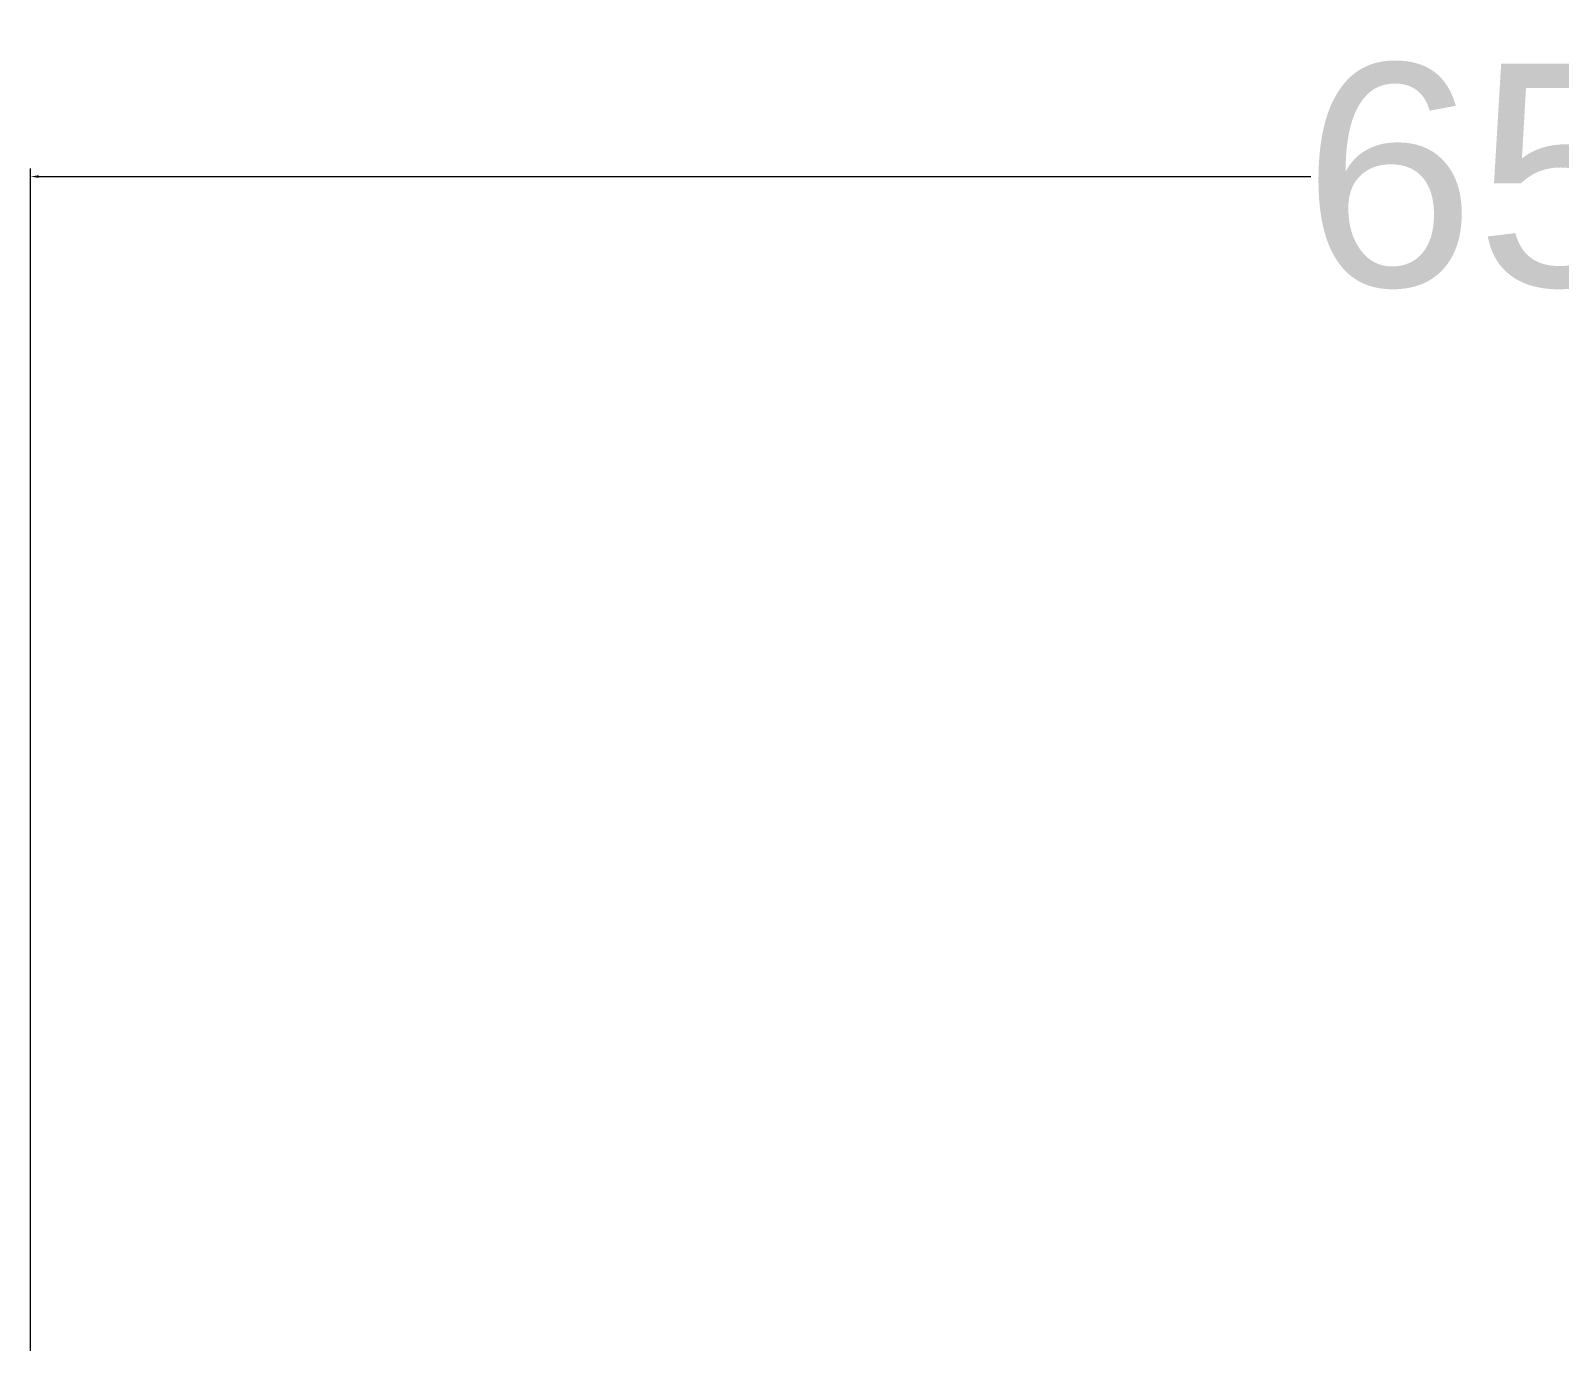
# Model space of a CAD drawing. Header units: millimetres. Extents: x 24 to 169, y 29 to 189.
# Drawn here: x 64.94 to 99.4, y 159.3 to 188.84 of the extents above; entities that cross this region are included whole.
import ezdxf

# ---------------------------------------------------------------- set-up
doc = ezdxf.new("R2010")
doc.units = ezdxf.units.MM
doc.header["$MEASUREMENT"] = 0
doc.styles.get("Standard").update_dxf_attribs({"font": 'arial.ttf', "height": 5})
doc.dimstyles.get("Standard").update_dxf_attribs({"dimtxt": 0.18, "dimasz": 0.18, "dimexe": 0.18, "dimexo": 0.0625, "dimgap": 0.09, "dimtad": 0, "dimtih": 1, "dimtoh": 1, "dimdec": 4, "dimzin": 0, "dimdsep": 46, "dimtxsty": 'Standard', "dimcen": 0.09, "dimadec": 0, "dimazin": 0, "dimtfac": 1, "dimtdec": 4, "dimtofl": 0, "dimtmove": 0, "dimatfit": 3, "dimfxl": 1, "dimtolj": 1, "dimtzin": 0, "dimarcsym": 0})

# ---------------------------------------------------------------- blocks, each defined once
blk = doc.blocks.new('*D6')
at = {"color": 0, "lineweight": -2, "transparency": 16777216}
for p, q in [((64.944, 116.354), (64.944, 185.742)), ((129.944, 116.444), (129.944, 185.742)), ((65.124, 185.562), (93.74, 185.562)), ((129.764, 185.562), (101.147, 185.562))]:
    blk.add_line(p, q, dxfattribs=at)
at = {"color": 0, "transparency": 16777216}
for points in [[(65.124, 185.592), (65.124, 185.532), (64.944, 185.562)], [(129.764, 185.592), (129.764, 185.532), (129.944, 185.562)]]:
    blk.add_solid(points, dxfattribs=at)
at = {"layer": 'Defpoints', "color": 0, "transparency": 16777216}
for p in [(64.944, 185.562), (64.944, 116.292), (129.944, 116.382)]:
    blk.add_point(p, dxfattribs=at)
at = {"color": 0, "transparency": 16777216, "insert": (97.444, 185.562), "char_height": 5, "attachment_point": 5}
blk.add_mtext('\\A1;65', dxfattribs=at)

msp = doc.modelspace()

# ---------------------------------------------------------------- dimensions: what is measured, and where the dimension line sits
at = {"color": 4}
dim = msp.add_linear_dim(base=(64.944, 185.562), p1=(129.944, 116.382), p2=(64.944, 116.292), dimstyle='Standard', override={"dimdec": 0}, dxfattribs=at)
dim.commit()
dim.dimension.update_dxf_attribs({"geometry": '*D6', "text_midpoint": (97.444, 185.562)})

doc.saveas('drawing.dxf')
